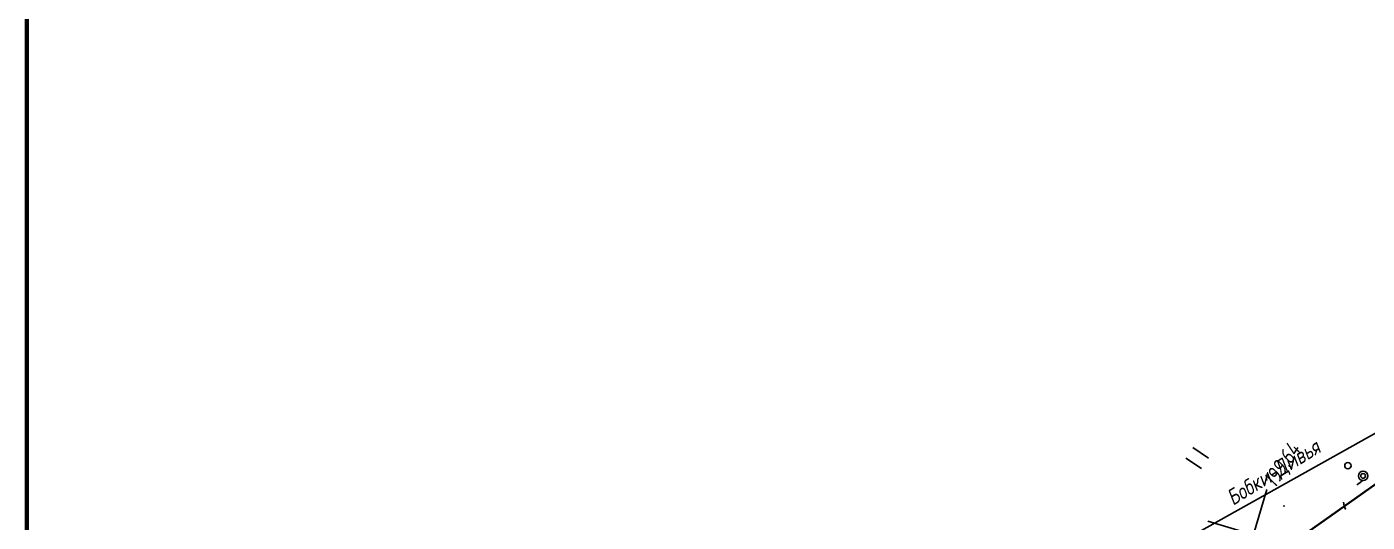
# Paper-space layout 'Лист1' of a CAD drawing. Header units: millimetres. Extents: x -631 to 409, y -3 to 286.
# Drawn here: x -631 to -461.5, y 123.3 to 185.9 of the extents above; entities that cross this region are included whole.
import ezdxf

# ---------------------------------------------------------------- set-up
doc = ezdxf.new("R2010")
doc.units = ezdxf.units.MM
doc.linetypes.add('CONTI', pattern=[0])
doc.layers.add('10', color=1, linetype='Continuous', lineweight=35)
for name, color, linetype in [('_Оформление', 7, 'Continuous'), ('NAD_MDEFAULT', 7, 'CONTI'), ('PI_OTDEFAULT', 172, 'CONTI'), ('PI_TTDEFAULT', 5, 'CONTI'), ('SETKR', 2, 'CONTI'), ('SIT_LDEFAULT', 7, 'CONTI'), ('USLZNDEFAULT', 7, 'CONTI'), ('ZAPSKDEFAULT', 7, 'CONTI')]:
    doc.layers.add(name, color=color, linetype=linetype)
doc.styles.add('eskd', font='isocpeur.ttf', dxfattribs={"width": 1.2, "height": 2})

# ---------------------------------------------------------------- blocks, each defined once
blk = doc.blocks.new('BL_333')
at = {"color": 0}
for p, q in [((0, -6), (0, 6)), ((-6, 0), (6, 0))]:
    blk.add_line(p, q, dxfattribs=at)
blk = doc.blocks.new('BL_2010')
at = {"color": 0}
for centre, radius in [((0, 5.78), 0.4), ((0, 3.46), 0.6), ((0, 3.46), 0.3), ((0, 0), 0.8), ((-3.46, -1.74), 0.6), ((-3.46, -1.74), 0.3), ((3.46, -1.74), 0.6), ((3.46, -1.74), 0.3), ((-5.78, -2.88), 0.4), ((5.78, -2.88), 0.4)]:
    blk.add_circle(centre, radius, dxfattribs=at)
blk = doc.blocks.new('BL_2011')
at = {"color": 0}
for p, q in [((0, 0), (0, 2.4)), ((1.6, 0), (1.6, 2.4))]:
    blk.add_line(p, q, dxfattribs=at)

psp = doc.layouts.new('Лист1')

# ---------------------------------------------------------------- linework, layer by layer
at = {"layer": '10'}
for points in [[(-92.37, 258.43), (-170.38, 249.03), (-226.68, 234.41), (-242.31, 227.91), (-240.32, 222.54), (-285.42, 203.07), (-319.07, 188.56), (-323.09, 192.71), (-345.73, 183.06), (-454.27, 132.44), (-502.54, 98.35), (-496.17, 91.76), (-522.51, 73.93), (-531.79, 66.03), (-540.25, 58.84), (-582.85, 36.58), (-595.47, 25.73), (-599.68, 15.14)], [(-599.68, 15.14), (-595.47, 25.73), (-582.85, 36.58), (-540.25, 58.84), (-531.79, 66.03), (-522.51, 73.93), (-496.17, 91.76), (-502.54, 98.35), (-454.27, 132.44), (-345.73, 183.06)]]:
    psp.add_lwpolyline(points, dxfattribs=at)
at = {"layer": '_Оформление', "lineweight": 70, "ltscale": 200}
psp.add_lwpolyline([(409.25, 286.47), (-630.97, 286.47), (-630.97, 0.59), (409.25, 0.59)], close=True, dxfattribs=at)
at = {"layer": 'PI_TTDEFAULT', "color": 5}
psp.add_point((-472, 125.32, 199.64), dxfattribs=at)
at = {"layer": 'SIT_LDEFAULT', "color": 7}
for p, q in [((-519.2, 101.73), (-344.54, 199.24)), ((-462.78, 128.02), (-462.52, 128.2)), ((-462.52, 128.2), (-461.96, 128.59)), ((-464.39, 125.36), (-464.48, 125.82)), ((-464.23, 124.94), (-464.39, 125.36)), ((-464.19, 124.88), (-464.24, 124.94))]:
    psp.add_line(p, q, dxfattribs=at)

# ---------------------------------------------------------------- block references
at = {"layer": 'SETKR', "color": 82, "rotation": 73.41206077923891}
psp.add_blockref('BL_333', (-475.88, 121.69), dxfattribs=at)
at = {"layer": 'USLZNDEFAULT', "color": 7, "rotation": 56.41206077923889}
psp.add_blockref('BL_2010', (-459.1, 127.23), dxfattribs=at)
at = {"layer": 'ZAPSKDEFAULT', "color": 7, "rotation": 56.41206077923889}
psp.add_blockref('BL_2011', (-482.42, 130.06), dxfattribs=at)

# ---------------------------------------------------------------- texts
at = {"layer": 'NAD_MDEFAULT', "color": 7, "style": 'eskd', "oblique": 10, "width": 0.8}
psp.add_text('Бобки-Дивья', height=2, rotation=31.4121, dxfattribs=at).set_placement((-478.44, 125.34))
at = {"layer": 'PI_OTDEFAULT', "color": 172, "style": 'eskd', "oblique": 10, "width": 0.8}
psp.add_text('199.64', height=2, rotation=56.4121, dxfattribs=at).set_placement((-473.12, 127.46))

doc.saveas('drawing.dxf')
